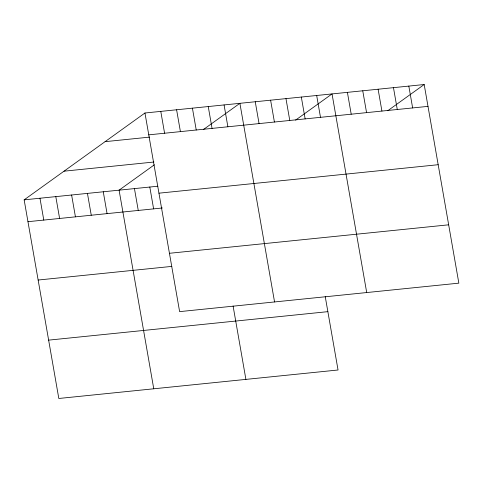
<?xml version="1.0" encoding="UTF-8"?>
<svg xmlns="http://www.w3.org/2000/svg" width="483" height="483" viewBox="0 0 483 483"><rect width="100%" height="100%" fill="white"/><g stroke="black" fill="none" stroke-linecap="round" stroke-linejoin="round"><path stroke-width="0.72" d="M325.24 296.628L338.046 369.996L58.817 398.475L24.15 199.847L144.954 113.004L424.183 84.525L458.85 283.153L179.622 311.632L144.954 113.004M154.397 164.781L119.09 190.163L153.757 388.791M203.446 129.522L239.894 103.32L274.555 301.947M295.59 120.122L332.038 93.925L366.706 292.553M387.734 110.728L424.183 84.525M148.764 134.848L427.998 106.369M105.089 141.664L149.682 137.112M64.016 171.187L153.92 162.022M24.15 199.847L157.85 186.215M158.949 193.182L438.178 164.709M27.96 221.691L162.391 207.98M169.436 253.291L448.671 224.812M38.145 280.031L171.839 266.393M48.632 340.135L327.866 311.656M408.823 86.089L412.639 107.932M393.47 87.658L397.28 109.502M378.111 89.222L381.92 111.066M362.751 90.792L366.567 112.63M347.398 92.356L351.207 114.199M316.679 95.489L320.495 117.333M301.326 97.053L305.135 118.896M285.966 98.623L289.776 120.466M270.607 100.186L274.416 122.03M255.247 101.756L259.063 123.594M224.07 104.932L227.879 126.775M208.245 106.55L212.055 128.387M233.096 306.029L245.901 379.397M192.421 108.162L196.237 130.005M176.597 109.774L180.413 131.618M160.779 111.392L164.588 133.23M149.802 187.03L153.618 208.873M134.443 188.599L138.259 210.443M103.265 191.781L107.075 213.619M87.441 193.393L91.257 215.237M71.617 195.005L75.433 216.849M55.799 196.617L59.608 218.461M39.974 198.235L43.784 220.079"/></g></svg>
